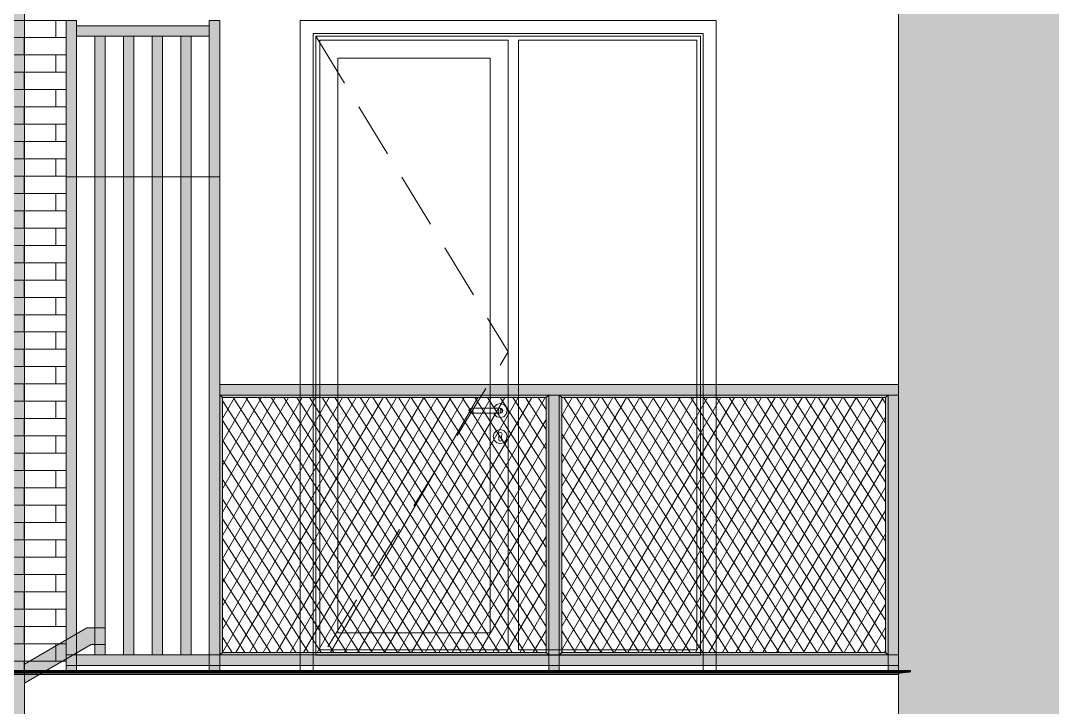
# Model space of a CAD drawing. Header units: millimetres. Extents: x 476244520 to 476657119, y 4620824743 to 4621446928.
# Drawn here: x 476624684 to 476628651, y 4621075804 to 4621078446 of the extents above; entities that cross this region are included whole.
import ezdxf

# ---------------------------------------------------------------- set-up
doc = ezdxf.new("R2010")
doc.units = ezdxf.units.MM
doc.header["$MEASUREMENT"] = 0
doc.set_wipeout_variables(frame=1)
doc.linetypes.add('Hidden Line', pattern=[317.5, 211.666667, -105.833333])
doc.linetypes.add('Wipeout_Contour', pattern=[1000, 0, -1000])
for name, color, linetype, lineweight in [('0_Pen_No__250_Pen_No__255', 255, 'Continuous', 0), ('0_Pen_No__250_Pen_No__7', 7, 'Continuous', 0), ('2D Drafting - General_Pen_No__7_Pen_No__7', 7, 'Continuous', 0), ('New_2D Drafting - General_Pen_No__30_Pen_No__9_Pen_No__9_Pen_No__253', 252, 'Continuous', 0), ('New_2D Drafting - General_Pen_No__30_Pen_No__9_Pen_No__9_Pen_No__255', 255, 'Continuous', 0), ('New_2D Drafting - General_Pen_No__30_Pen_No__9_Pen_No__9_Pen_No__7', 7, 'Continuous', 0), ('New_2D Drafting - General_Pen_No__4', 7, 'Continuous', 0), ('New_2D Drafting - General_Pen_No__7', 7, 'Continuous', 0), ('New_shenobebi_Pen_No__7', 7, 'Continuous', 0), ('New_Structural - Bearing_Pen_No__250', 7, 'Continuous', 0), ('Structural - Bearing_Pen_No__250', 7, 'Continuous', 0)]:
    doc.layers.add(name, color=color, linetype=linetype, lineweight=lineweight)
doc.layers.add('New_2D Drafting - General_Pen_No__30_Pen_No__9_Pen_No__9', color=7, linetype='Continuous')
pattern_1 = [(0, (476844527.15, 4621385791.044), (0, 66.64), []), (90, (476844527.15, 4621385791.04), (-244.8, 0), [66.64, -66.64]), (90, (476844649.55, 4621385857.68), (-244.8, 0), [66.64, -66.64])]
pattern_2 = [(60, (476844527.15, 4621385791.044), (-38.971143, 22.5), []), (122.833095, (476844527.15, 4621385791.044), (36.8060797, 18.75), [])]

msp = doc.modelspace()

# ---------------------------------------------------------------- hatches: boundary and pattern name
at = {"layer": 'New_2D Drafting - General_Pen_No__30_Pen_No__9_Pen_No__9_Pen_No__253', "linetype": 'Continuous', "lineweight": 0}
h = msp.add_hatch(dxfattribs=at)
h.set_pattern_fill('BRICK___RUNNING_BOND', color=252, style=0, pattern_type=2)
h.set_pattern_definition(pattern_1)
h.paths.add_polyline_path([(476617959.239, 4621075245.534), (476621259.239, 4621075245.534), (476621259.239, 4621084845.57), (476624459.239, 4621084845.57), (476624459.239, 4621082345.576), (476624859.239, 4621082345.576), (476624859.239, 4621084845.57), (476628059.239, 4621084845.57), (476628059.239, 4621075245.581), (476631359.239, 4621075245.581), (476631359.239, 4621085945.125), (476617959.239, 4621085945.125)])
h.paths.add_polyline_path([(476618659.237, 4621084845.569), (476618659.237, 4621083245.569), (476620259.237, 4621083245.569), (476620259.237, 4621084845.569)], flags=0)
h.paths.add_polyline_path([(476618659.237, 4621081645.569), (476618659.237, 4621080045.569), (476620259.237, 4621080045.569), (476620259.237, 4621081645.569)], flags=0)
h.paths.add_polyline_path([(476618659.237, 4621078445.569), (476618659.237, 4621076845.569), (476620259.237, 4621076845.569), (476620259.237, 4621078445.569)], flags=0)
h.paths.add_polyline_path([(476630659.241, 4621081645.569), (476629059.241, 4621081645.569), (476629059.241, 4621080045.569), (476630659.241, 4621080045.569)], flags=0)
h.paths.add_polyline_path([(476630659.241, 4621078445.569), (476629059.241, 4621078445.569), (476629059.241, 4621076845.569), (476630659.241, 4621076845.569)], flags=0)
h.paths.add_polyline_path([(476630659.241, 4621084845.569), (476629059.241, 4621084845.569), (476629059.241, 4621083245.569), (476630659.241, 4621083245.569)], flags=0)
at = {"layer": 'New_2D Drafting - General_Pen_No__30_Pen_No__9_Pen_No__9_Pen_No__255', "linetype": 'Continuous', "lineweight": 0}
for points in [[(476625449.239, 4621078445.57), (476625409.239, 4621078445.57), (476625409.239, 4621075945.576), (476625449.239, 4621075945.576)], [(476625409.239, 4621078425.57), (476625409.239, 4621078385.483), (476624899.239, 4621078385.483), (476624899.239, 4621078425.57)], [(476625009.239, 4621078385.483), (476624969.239, 4621078385.483), (476624969.239, 4621076005.602), (476625009.239, 4621076005.602)], [(476625119.239, 4621078385.483), (476625119.239, 4621076005.602), (476625079.239, 4621076005.602), (476625079.239, 4621078385.483)], [(476625229.239, 4621078385.483), (476625229.239, 4621076005.602), (476625189.239, 4621076005.602), (476625189.239, 4621078385.483)], [(476625339.239, 4621078385.483), (476625339.239, 4621076005.602), (476625299.239, 4621076005.602), (476625299.239, 4621078385.483)], [(476628059.239, 4621077005.603), (476628059.239, 4621077045.603), (476625449.464, 4621077045.603), (476625449.464, 4621077005.603)], [(476625459.55, 4621076995.603), (476625449.464, 4621077005.603), (476626714.325, 4621077005.603), (476626704.325, 4621076995.603)], [(476625449.464, 4621077005.603), (476625459.55, 4621076995.603), (476625459.55, 4621076015.576), (476625449.464, 4621076005.602)], [(476626714.351, 4621076005.602), (476626704.351, 4621076015.602), (476626704.351, 4621076995.63), (476626714.351, 4621077005.63)], [(476626754.351, 4621075945.576), (476626714.351, 4621075945.576), (476626714.351, 4621077005.603), (476626754.351, 4621077005.603)], [(476626754.351, 4621076005.576), (476626764.351, 4621076015.576), (476626764.351, 4621076995.603), (476626754.351, 4621077005.603)], [(476626764.351, 4621076995.603), (476626754.351, 4621077005.603), (476628019.239, 4621077005.603), (476628009.239, 4621076995.603)], [(476628019.239, 4621076005.576), (476628009.239, 4621076015.576), (476628009.239, 4621076995.603), (476628019.239, 4621077005.603)], [(476628059.239, 4621075945.61), (476628019.239, 4621075945.61), (476628019.239, 4621077005.603), (476628059.239, 4621077005.603)], [(476625459.561, 4621076015.587), (476625449.464, 4621076005.602), (476626714.325, 4621076005.602), (476626704.317, 4621076015.61)], [(476626764.351, 4621076015.602), (476626754.351, 4621076005.602), (476628019.239, 4621076005.602), (476628009.239, 4621076015.602)]]:
    msp.add_hatch(color=255, dxfattribs=at).paths.add_polyline_path(points)
at = {"layer": 'New_2D Drafting - General_Pen_No__7', "linetype": 'Continuous', "lineweight": 0}
h = msp.add_hatch(dxfattribs=at)
h.set_pattern_fill('BATT_INSULATION', style=0, pattern_type=2)
h.set_pattern_definition(pattern_2)
h.paths.add_polyline_path([(476626704.351, 4621076995.603), (476625459.55, 4621076995.603), (476625459.55, 4621076015.576), (476626704.351, 4621076015.576)])
h = msp.add_hatch(dxfattribs=at)
h.set_pattern_fill('BATT_INSULATION', style=0, pattern_type=2)
h.set_pattern_definition(pattern_2)
h.paths.add_polyline_path([(476628009.239, 4621076015.602), (476626764.351, 4621076015.602), (476626764.351, 4621076995.603), (476628009.239, 4621076995.603)])

# ---------------------------------------------------------------- linework, layer by layer
at = {"layer": '2D Drafting - General_Pen_No__7_Pen_No__7', "color": 7, "linetype": 'Continuous', "lineweight": 0, "flags": 128}
for points in [[(476625762.78, 4621075945.569), (476627358.664, 4621075945.569), (476627358.664, 4621078445.569), (476625758.664, 4621078445.569)], [(476625758.664, 4621078445.569), (476625758.664, 4621075945.569), (476625762.78, 4621075945.569)]]:
    msp.add_lwpolyline(points, dxfattribs=at)
for points in [[(476627308.664, 4621078395.568), (476625808.664, 4621078395.568), (476625808.664, 4621075945.569), (476627308.664, 4621075945.571)], [(476627298.664, 4621078385.568), (476625818.664, 4621078385.568), (476625818.664, 4621076005.571), (476627298.664, 4621076005.571)], [(476626558.668, 4621078370.568), (476625833.664, 4621078370.568), (476625833.664, 4621076025.571), (476626558.664, 4621076025.571)], [(476627283.664, 4621078370.568), (476626598.664, 4621078370.568), (476626598.664, 4621076025.571), (476627283.664, 4621076025.571)], [(476626488.664, 4621078300.568), (476625903.664, 4621078300.568), (476625903.664, 4621076090.571), (476626488.664, 4621076090.571)]]:
    msp.add_lwpolyline(points, close=True, dxfattribs=at)
at = {"layer": '2D Drafting - General_Pen_No__7_Pen_No__7', "color": 7, "linetype": 'Hidden Line', "lineweight": 0, "flags": 128}
msp.add_lwpolyline([(476625818.664, 4621078385.568), (476626558.664, 4621077171.446), (476625809.44, 4621075946.853)], dxfattribs=at)
at = {"layer": 'New_2D Drafting - General_Pen_No__30_Pen_No__9_Pen_No__9_Pen_No__7', "color": 7, "linetype": 'Continuous', "lineweight": 0, "flags": 128}
for points in [[(476617959.239, 4621075245.534), (476621259.239, 4621075245.534), (476621259.239, 4621084845.57), (476624459.239, 4621084845.57), (476624459.239, 4621082345.576), (476624859.239, 4621082345.576), (476624859.239, 4621084845.57), (476628059.239, 4621084845.57), (476628059.239, 4621075245.581), (476631359.239, 4621075245.581), (476631359.239, 4621085945.125), (476617959.239, 4621085945.125)], [(476625449.239, 4621078445.57), (476625409.239, 4621078445.57), (476625409.239, 4621075945.576), (476625449.239, 4621075945.576)], [(476625409.239, 4621078425.57), (476625409.239, 4621078385.483), (476624899.239, 4621078385.483), (476624899.239, 4621078425.57)], [(476625009.239, 4621078385.483), (476624969.239, 4621078385.483), (476624969.239, 4621076005.602), (476625009.239, 4621076005.602)], [(476625119.239, 4621078385.483), (476625119.239, 4621076005.602), (476625079.239, 4621076005.602), (476625079.239, 4621078385.483)], [(476625229.239, 4621078385.483), (476625229.239, 4621076005.602), (476625189.239, 4621076005.602), (476625189.239, 4621078385.483)], [(476625339.239, 4621078385.483), (476625339.239, 4621076005.602), (476625299.239, 4621076005.602), (476625299.239, 4621078385.483)], [(476628059.239, 4621077005.603), (476628059.239, 4621077045.603), (476625449.464, 4621077045.603), (476625449.464, 4621077005.603)], [(476625459.55, 4621076995.603), (476625449.464, 4621077005.603), (476626714.325, 4621077005.603), (476626704.325, 4621076995.603)], [(476625449.464, 4621077005.603), (476625459.55, 4621076995.603), (476625459.55, 4621076015.576), (476625449.464, 4621076005.602)], [(476626714.351, 4621076005.602), (476626704.351, 4621076015.602), (476626704.351, 4621076995.63), (476626714.351, 4621077005.63)], [(476626754.351, 4621075945.576), (476626714.351, 4621075945.576), (476626714.351, 4621077005.603), (476626754.351, 4621077005.603)], [(476626754.351, 4621076005.576), (476626764.351, 4621076015.576), (476626764.351, 4621076995.603), (476626754.351, 4621077005.603)], [(476626764.351, 4621076995.603), (476626754.351, 4621077005.603), (476628019.239, 4621077005.603), (476628009.239, 4621076995.603)], [(476628019.239, 4621076005.576), (476628009.239, 4621076015.576), (476628009.239, 4621076995.603), (476628019.239, 4621077005.603)], [(476628059.239, 4621075945.61), (476628019.239, 4621075945.61), (476628019.239, 4621077005.603), (476628059.239, 4621077005.603)], [(476625459.561, 4621076015.587), (476625449.464, 4621076005.602), (476626714.325, 4621076005.602), (476626704.317, 4621076015.61)], [(476626764.351, 4621076015.602), (476626754.351, 4621076005.602), (476628019.239, 4621076005.602), (476628009.239, 4621076015.602)]]:
    msp.add_lwpolyline(points, close=True, dxfattribs=at)
at = {"layer": 'New_2D Drafting - General_Pen_No__4', "color": 7, "linetype": 'Continuous', "lineweight": 0, "flags": 128}
for points in [[(476626704.351, 4621076995.603), (476625459.55, 4621076995.603), (476625459.55, 4621076015.576), (476626704.351, 4621076015.576)], [(476628009.239, 4621076015.602), (476626764.351, 4621076015.602), (476626764.351, 4621076995.603), (476628009.239, 4621076995.603)]]:
    msp.add_lwpolyline(points, close=True, dxfattribs=at)
at = {"layer": 'New_shenobebi_Pen_No__7', "color": 7, "linetype": 'Continuous', "lineweight": 0}
msp.add_line((476625428.662, 4621078445.558), (476625437.804, 4621078445.558), dxfattribs=at)
at = {"layer": 'New_Structural - Bearing_Pen_No__250', "color": 7, "linetype": 'Continuous', "lineweight": 0}
for p, q in [((476626410.702, 4621076952.64), (476626407.773, 4621076945.569)), ((476626407.773, 4621076945.569), (476626410.702, 4621076938.498)), ((476626412.254, 4621076952.64), (476626409.495, 4621076945.569)), ((476626409.495, 4621076945.569), (476626412.254, 4621076938.498)), ((476626417.773, 4621076955.569), (476626410.702, 4621076952.64)), ((476626410.702, 4621076938.498), (476626417.773, 4621076935.569)), ((476626417.069, 4621076952.64), (476626414.957, 4621076945.569)), ((476626414.957, 4621076945.569), (476626417.069, 4621076938.498)), ((476626418.915, 4621076955.569), (476626417.773, 4621076955.569)), ((476626422.167, 4621076955.569), (476626418.915, 4621076955.569)), ((476626427.033, 4621076955.569), (476626422.167, 4621076955.569)), ((476626424.274, 4621076952.64), (476626423.131, 4621076945.569)), ((476626423.131, 4621076945.569), (476626424.274, 4621076938.498)), ((476626432.773, 4621076955.569), (476626427.033, 4621076955.569)), ((476626512.773, 4621076955.569), (476626432.773, 4621076955.569)), ((476626503.453, 4621076955.569), (476626504.391, 4621076959.069)), ((476626504.391, 4621076959.069), (476626514.273, 4621076968.952)), ((476626518.514, 4621076955.569), (476626512.773, 4621076955.569)), ((476626514.273, 4621076968.952), (476626527.773, 4621076972.569)), ((476626523.38, 4621076955.569), (476626518.514, 4621076955.569)), ((476626521.273, 4621076952.64), (476626522.415, 4621076945.569)), ((476626522.415, 4621076945.569), (476626521.273, 4621076938.498)), ((476626526.631, 4621076955.569), (476626523.38, 4621076955.569)), ((476626527.773, 4621076955.569), (476626526.631, 4621076955.569)), ((476626527.773, 4621076972.569), (476626541.273, 4621076968.952)), ((476626527.773, 4621076955.569), (476626534.844, 4621076952.64)), ((476626534.844, 4621076938.498), (476626527.773, 4621076935.569)), ((476626528.478, 4621076952.64), (476626530.589, 4621076945.569)), ((476626530.589, 4621076945.569), (476626528.478, 4621076938.498)), ((476626533.292, 4621076952.64), (476626536.051, 4621076945.569)), ((476626536.051, 4621076945.569), (476626533.292, 4621076938.498)), ((476626534.844, 4621076952.64), (476626537.773, 4621076945.569)), ((476626537.773, 4621076945.569), (476626534.844, 4621076938.498)), ((476626541.273, 4621076968.952), (476626551.156, 4621076959.069)), ((476626551.156, 4621076959.069), (476626554.773, 4621076945.569)), ((476626554.773, 4621076945.569), (476626551.156, 4621076932.069)), ((476626418.915, 4621076935.569), (476626417.773, 4621076935.569)), ((476626422.167, 4621076935.569), (476626418.915, 4621076935.569)), ((476626427.033, 4621076935.569), (476626422.167, 4621076935.569)), ((476626432.773, 4621076935.569), (476626427.033, 4621076935.569)), ((476626512.773, 4621076935.569), (476626432.773, 4621076935.569)), ((476626504.391, 4621076932.069), (476626503.453, 4621076935.569)), ((476626514.273, 4621076922.187), (476626504.391, 4621076932.069)), ((476626518.514, 4621076935.569), (476626512.773, 4621076935.569)), ((476626527.773, 4621076918.569), (476626514.273, 4621076922.187)), ((476626523.38, 4621076935.569), (476626518.514, 4621076935.569)), ((476626526.631, 4621076935.569), (476626523.38, 4621076935.569)), ((476626527.773, 4621076935.569), (476626526.631, 4621076935.569)), ((476626541.273, 4621076922.187), (476626527.773, 4621076918.569)), ((476626551.156, 4621076932.069), (476626541.273, 4621076922.187)), ((476626500.773, 4621076845.569), (476626504.391, 4621076859.069)), ((476626504.391, 4621076859.069), (476626514.273, 4621076868.952)), ((476626514.273, 4621076868.952), (476626527.773, 4621076872.569)), ((476626521.053, 4621076857.209), (476626522.398, 4621076860.713)), ((476626527.773, 4621076862.995), (476626522.398, 4621076860.713)), ((476626527.773, 4621076872.569), (476626541.273, 4621076868.952)), ((476626533.148, 4621076860.713), (476626527.773, 4621076862.995)), ((476626534.494, 4621076857.209), (476626533.148, 4621076860.713)), ((476626541.273, 4621076868.952), (476626551.156, 4621076859.069)), ((476626551.156, 4621076859.069), (476626554.773, 4621076845.569)), ((476626504.391, 4621076832.069), (476626500.773, 4621076845.569)), ((476626514.273, 4621076822.187), (476626504.391, 4621076832.069)), ((476626527.773, 4621076818.569), (476626514.273, 4621076822.187)), ((476626521.053, 4621076857.209), (476626520.305, 4621076855.262)), ((476626520.305, 4621076855.262), (476626522.773, 4621076849.969)), ((476626522.773, 4621076849.969), (476626522.773, 4621076848.456)), ((476626522.773, 4621076848.456), (476626522.773, 4621076845.569)), ((476626522.773, 4621076845.569), (476626522.773, 4621076842.682)), ((476626522.773, 4621076842.682), (476626522.773, 4621076836.909)), ((476626522.773, 4621076836.909), (476626522.773, 4621076833.069)), ((476626522.773, 4621076833.069), (476626524.238, 4621076829.534)), ((476626524.238, 4621076829.534), (476626527.773, 4621076828.069)), ((476626527.773, 4621076828.069), (476626531.309, 4621076829.534)), ((476626541.273, 4621076822.187), (476626527.773, 4621076818.569)), ((476626531.309, 4621076829.534), (476626532.773, 4621076833.069)), ((476626532.773, 4621076849.969), (476626535.241, 4621076855.262)), ((476626532.773, 4621076848.456), (476626532.773, 4621076849.969)), ((476626532.773, 4621076848.456), (476626532.773, 4621076845.569)), ((476626532.773, 4621076845.569), (476626532.773, 4621076842.682)), ((476626532.773, 4621076842.682), (476626532.773, 4621076836.909)), ((476626532.773, 4621076836.909), (476626532.773, 4621076833.069)), ((476626534.494, 4621076857.209), (476626535.241, 4621076855.262)), ((476626551.156, 4621076832.069), (476626541.273, 4621076822.187)), ((476626554.773, 4621076845.569), (476626551.156, 4621076832.069))]:
    msp.add_line(p, q, dxfattribs=at)
at = {"layer": 'Structural - Bearing_Pen_No__250', "color": 7, "linetype": 'Continuous', "lineweight": 0}
for p, q in [((476628059.239, 4621075931.181), (476628059.638, 4621075932.712)), ((476628059.239, 4621075259.995), (476628059.239, 4621075931.181)), ((476628059.638, 4621075932.712), (476628060.776, 4621075934.009)), ((476628060.776, 4621075934.009), (476628062.479, 4621075934.876)), ((476628062.479, 4621075934.876), (476628063.701, 4621075935.136)), ((476628063.701, 4621075935.136), (476628101.102, 4621075939.126)), ((476628101.102, 4621075939.126), (476628102.324, 4621075939.385)), ((476628102.324, 4621075939.385), (476628104.027, 4621075940.253)), ((476628104.027, 4621075940.253), (476628105.165, 4621075941.55)), ((476628105.165, 4621075941.55), (476628105.565, 4621075943.081)), ((476628105.565, 4621075943.081), (476628105.565, 4621075945.576))]:
    msp.add_line(p, q, dxfattribs=at)

# ---------------------------------------------------------------- next in the draw order: wipeouts: each hides what was drawn before it
at = {"color": 254, "linetype": 'Wipeout_Contour', "lineweight": 0, "ltscale": 18582368207.86512}
msp.add_wipeout([(476624459.239, 4621075945.576), (476624859.239, 4621075945.576), (476624859.239, 4621078445.582), (476624459.239, 4621078445.582)], dxfattribs=at).dxf.layer = 'New_2D Drafting - General_Pen_No__30_Pen_No__9_Pen_No__9'

# ---------------------------------------------------------------- next in the draw order: hatches: boundary and pattern name
at = {"layer": '0_Pen_No__250_Pen_No__255', "linetype": 'Continuous', "lineweight": 0, "true_color": 0x3f3f3f}
for points in [[(476624698.919, 4621072745.532), (476624698.661, 4621082370.876), (476624618.662, 4621082370.876), (476624618.662, 4621082268.475), (476624618.662, 4621072745.532)], [(476624698.834, 4621075897.357), (476624698.834, 4621075970.861), (476624938.735, 4621076109.51), (476625008.735, 4621076109.51), (476625008.735, 4621076045.51), (476624955.178, 4621076045.51)]]:
    msp.add_hatch(color=250, dxfattribs=at).paths.add_polyline_path(points)
at = {"layer": 'New_2D Drafting - General_Pen_No__30_Pen_No__9_Pen_No__9_Pen_No__253', "linetype": 'Continuous', "lineweight": 0}
h = msp.add_hatch(dxfattribs=at)
h.set_pattern_fill('BRICK___RUNNING_BOND', color=252, style=0, pattern_type=2)
h.set_pattern_definition(pattern_1)
h.paths.add_polyline_path([(476624459.239, 4621075945.576), (476624859.239, 4621075945.576), (476624859.239, 4621078445.582), (476624459.239, 4621078445.582)])
at = {"layer": 'New_2D Drafting - General_Pen_No__30_Pen_No__9_Pen_No__9_Pen_No__255', "linetype": 'Continuous', "lineweight": 0}
for points in [[(476624899.239, 4621078445.57), (476624859.239, 4621078445.57), (476624859.239, 4621075945.576), (476624899.239, 4621075945.576)], [(476628059.239, 4621075965.602), (476628059.239, 4621076005.602), (476624859.239, 4621076005.602), (476624859.239, 4621075965.602)]]:
    msp.add_hatch(color=255, dxfattribs=at).paths.add_polyline_path(points)

# ---------------------------------------------------------------- next in the draw order: linework, layer by layer
at = {"layer": '0_Pen_No__250_Pen_No__7', "color": 7, "linetype": 'Continuous', "lineweight": 0, "flags": 128}
for points in [[(476624698.919, 4621072745.532), (476624698.661, 4621082370.876), (476624618.662, 4621082370.876), (476624618.662, 4621082268.475), (476624618.662, 4621072745.532)], [(476624698.834, 4621075897.357), (476624698.834, 4621075970.861), (476624938.735, 4621076109.51), (476625008.735, 4621076109.51), (476625008.735, 4621076045.51), (476624955.178, 4621076045.51)]]:
    msp.add_lwpolyline(points, close=True, dxfattribs=at)
at = {"layer": 'New_2D Drafting - General_Pen_No__30_Pen_No__9_Pen_No__9_Pen_No__7', "color": 7, "linetype": 'Continuous', "lineweight": 0, "flags": 128}
for points in [[(476624459.239, 4621075945.576), (476624859.239, 4621075945.576), (476624859.239, 4621078445.582), (476624459.239, 4621078445.582)], [(476624899.239, 4621078445.57), (476624859.239, 4621078445.57), (476624859.239, 4621075945.576), (476624899.239, 4621075945.576)], [(476624859.239, 4621076005.602), (476625449.239, 4621076005.602), (476625449.239, 4621077845.186), (476624859.239, 4621077845.186)], [(476628059.239, 4621075965.602), (476628059.239, 4621076005.602), (476624859.239, 4621076005.602), (476624859.239, 4621075965.602)]]:
    msp.add_lwpolyline(points, close=True, dxfattribs=at)
at = {"layer": 'Structural - Bearing_Pen_No__250', "color": 7, "linetype": 'Continuous', "lineweight": 0}
for p, q in [((476621212.913, 4621075945.576), (476628105.565, 4621075945.576)), ((476621212.913, 4621075943.081), (476628105.565, 4621075943.081)), ((476621217.375, 4621075939.126), (476628101.102, 4621075939.126)), ((476621254.776, 4621075935.136), (476628063.701, 4621075935.136)), ((476621259.239, 4621075931.181), (476628059.239, 4621075931.181))]:
    msp.add_line(p, q, dxfattribs=at)

doc.saveas('drawing.dxf')
